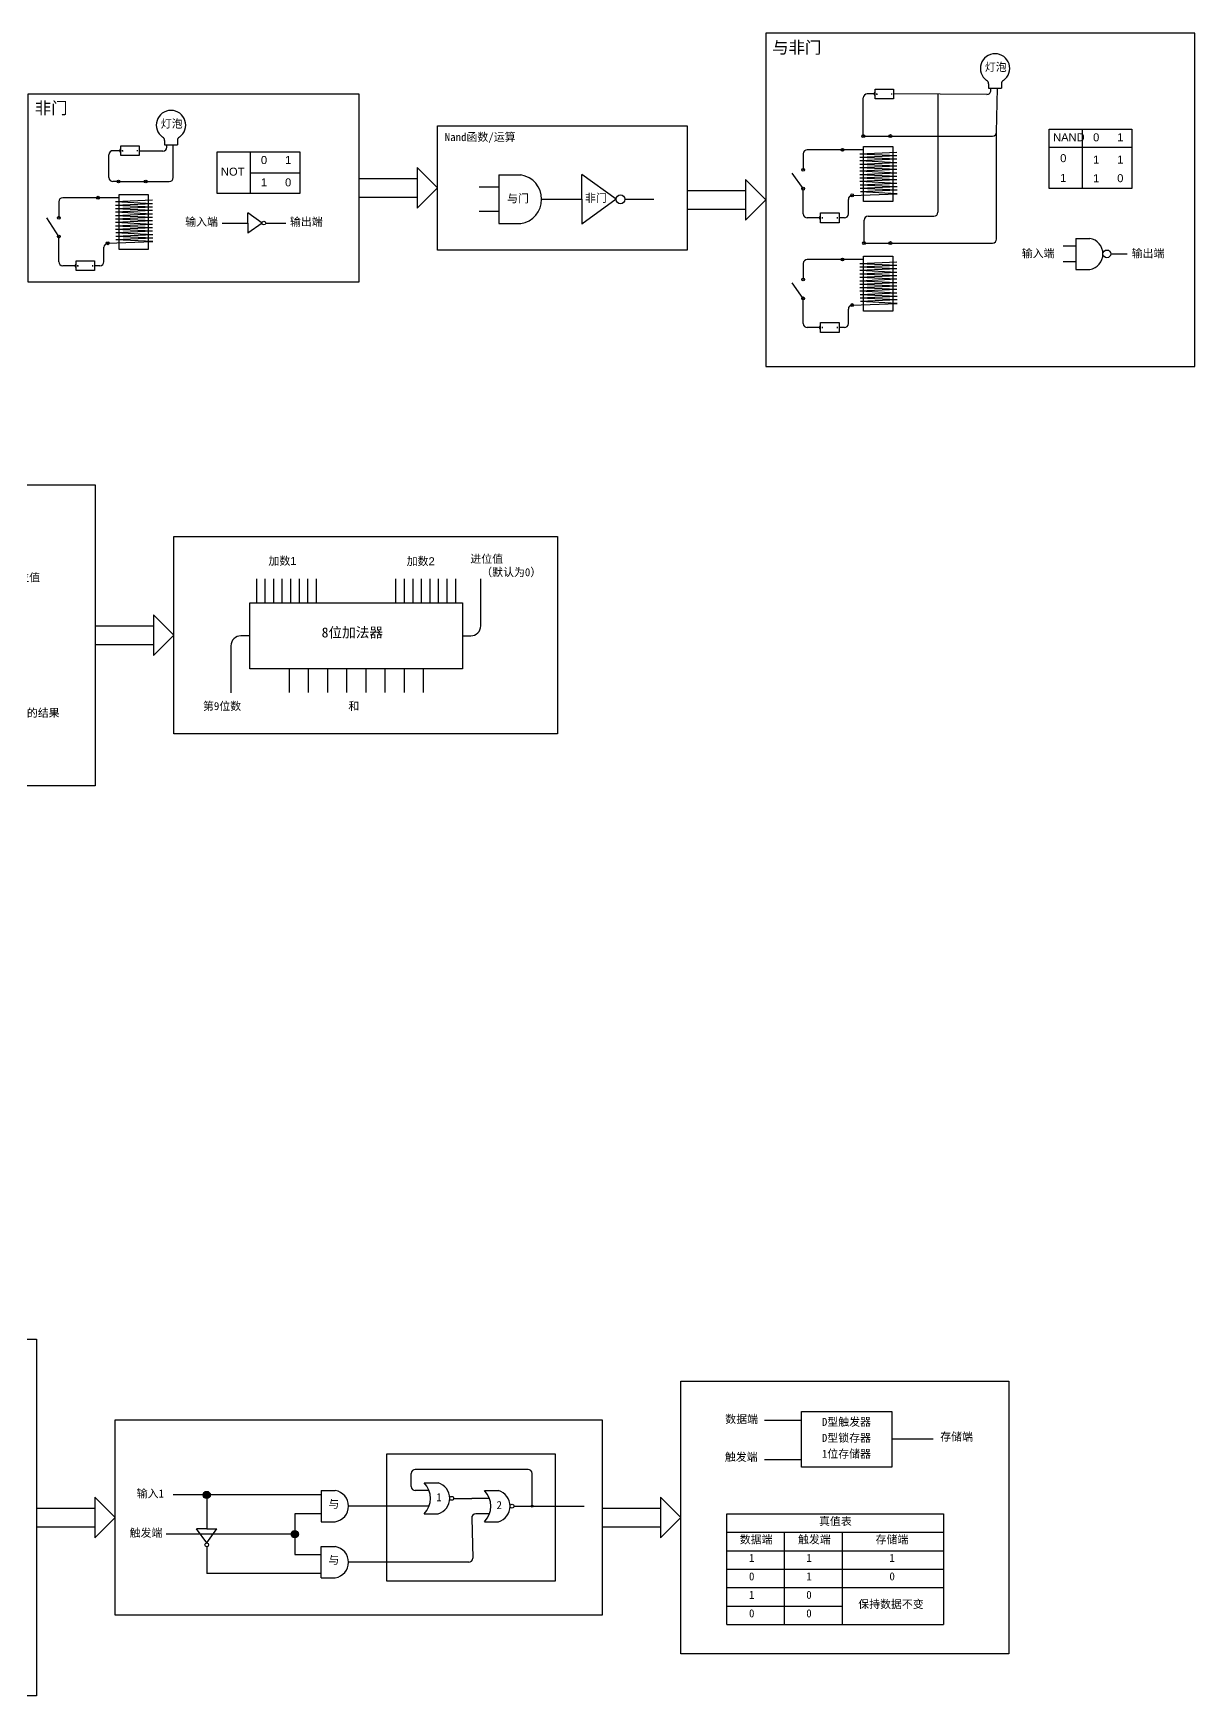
# Model space of a CAD drawing. Header units: inches. Extents: x -6 to 965, y -428 to -142.
# Drawn here: x 189.8 to 247.9, y -243.4 to -160.3 of the extents above; entities that cross this region are included whole.
import ezdxf

# ---------------------------------------------------------------- set-up
doc = ezdxf.new("R2010")
doc.units = ezdxf.units.IN
doc.header["$MEASUREMENT"] = 0
doc.linetypes.add('ACAD_ISO02W100', pattern=[15, 12, -3])
doc.styles.get("Standard").update_dxf_attribs({"font": 'arial.ttf'})

msp = doc.modelspace()

# ---------------------------------------------------------------- hatches: boundary and pattern name
h = msp.add_hatch(color=256)
h.dxf.hatch_style = 1
h.paths.add_polyline_path([(198.318, -233.327), (198.68, -233.327, 1)])
h.paths.add_polyline_path([(198.68, -233.327), (198.499, -233.327), (198.499, -233.508, 0.414214)])
h.paths.add_polyline_path([(198.499, -233.327), (198.318, -233.327, 0.414214), (198.499, -233.508)])
h = msp.add_hatch(color=256)
h.dxf.hatch_style = 1
h.paths.add_polyline_path([(214.768, -233.838, 0.414214), (214.72, -233.885), (214.768, -233.885)])
h.paths.add_polyline_path([(214.768, -233.838), (214.768, -233.885), (214.815, -233.885, 0.414214)])
h.paths.add_polyline_path([(214.815, -233.885), (214.768, -233.885), (214.72, -233.885, 1)])
h = msp.add_hatch(color=256)
h.dxf.hatch_style = 1
h.paths.add_polyline_path([(202.901, -235.105), (202.901, -235.466, 0.414214), (203.082, -235.285, 0.414214)])
h.paths.add_polyline_path([(202.901, -235.105, 0.414214), (202.72, -235.285), (202.901, -235.285)])
h.paths.add_polyline_path([(202.901, -235.285), (202.72, -235.285, 0.414214), (202.901, -235.466)])

# ---------------------------------------------------------------- linework, layer by layer
for p, q in [((237.6, -162.804), (237.6, -163.013)), ((238.239, -162.804), (238.239, -163.013)), ((231.984, -163.31), (232.043, -163.31)), ((232.014, -163.34), (232.014, -163.278)), ((232.764, -163.34), (232.764, -163.278)), ((237.6, -163.013), (238.239, -163.013)), ((242.277, -165.069), (242.277, -168.039)), ((194.159, -166.142), (193.811, -166.142)), ((194.266, -166.144), (194.326, -166.144)), ((194.296, -166.174), (194.296, -166.111)), ((195.046, -166.174), (195.046, -166.111)), ((196.308, -166.164), (195.129, -166.164)), ((196.394, -165.638), (196.394, -165.847)), ((196.394, -165.847), (197.033, -165.847)), ((196.508, -165.964), (196.508, -165.847)), ((196.829, -167.483), (196.829, -165.847)), ((197.033, -165.638), (197.033, -165.847)), ((231.341, -166.099), (228.528, -166.099)), ((231.329, -165.413), (232.687, -165.413)), ((240.633, -165.972), (244.759, -165.972)), ((193.611, -167.483), (193.611, -166.342)), ((200.666, -166.205), (200.666, -168.278)), ((228.328, -166.299), (228.328, -167.097)), ((233.006, -166.226), (231.163, -166.312)), ((233.006, -166.398), (231.163, -166.312)), ((233.006, -166.398), (231.163, -166.484)), ((233.006, -166.57), (231.163, -166.484)), ((233.006, -166.57), (231.163, -166.656)), ((233.006, -166.742), (231.163, -166.656)), ((233.006, -166.742), (231.163, -166.828)), ((233.006, -166.914), (231.163, -166.828)), ((233.006, -166.914), (231.163, -167)), ((233.006, -167.086), (231.163, -167)), ((194.09, -167.683), (193.811, -167.683)), ((195.448, -167.683), (196.629, -167.683)), ((200.666, -167.241), (203.148, -167.241)), ((213.115, -167.354), (213.115, -169.787)), ((213.115, -167.354), (214.212, -167.354)), ((217.264, -168.571), (217.264, -167.334)), ((218.968, -168.571), (217.264, -167.334)), ((228.328, -168.04), (227.782, -167.271)), ((233.006, -167.086), (231.163, -167.173)), ((233.006, -167.259), (231.163, -167.173)), ((233.006, -167.259), (231.163, -167.345)), ((233.006, -167.431), (231.163, -167.345)), ((233.006, -167.431), (231.163, -167.517)), ((233.006, -167.603), (231.163, -167.517)), ((233.006, -167.603), (231.163, -167.689)), ((233.006, -167.775), (231.163, -167.689)), ((233.014, -167.775), (231.171, -167.861)), ((194.116, -168.494), (191.303, -168.494)), ((195.782, -168.62), (193.939, -168.706)), ((213.115, -167.959), (212.117, -167.959)), ((215.245, -168.571), (217.264, -168.571)), ((217.264, -168.571), (217.264, -169.807)), ((218.968, -168.571), (217.264, -169.807)), ((219.414, -168.571), (220.855, -168.571)), ((228.328, -169.299), (228.328, -168.04)), ((230.584, -169.299), (230.584, -168.574)), ((230.777, -168.374), (233.03, -168.291)), ((233.014, -167.947), (231.171, -167.861)), ((233.022, -167.947), (231.179, -168.033)), ((233.022, -168.119), (231.179, -168.033)), ((233.03, -168.118), (231.187, -168.205)), ((233.03, -168.291), (231.187, -168.205)), ((191.103, -170.435), (190.511, -169.491)), ((191.103, -168.694), (191.103, -169.491)), ((195.782, -168.792), (193.939, -168.706)), ((195.782, -168.792), (193.939, -168.878)), ((195.782, -168.964), (193.939, -168.878)), ((195.782, -168.964), (193.939, -169.05)), ((195.782, -169.136), (193.939, -169.05)), ((195.782, -169.136), (193.939, -169.223)), ((195.782, -169.309), (193.939, -169.223)), ((195.782, -169.309), (193.939, -169.395)), ((195.782, -169.481), (193.939, -169.395)), ((195.782, -169.481), (193.939, -169.567)), ((200.563, -169.761), (200.563, -169.251)), ((201.267, -169.761), (200.563, -169.251)), ((213.115, -169.183), (212.117, -169.183)), ((229.284, -169.531), (229.284, -169.469)), ((230.034, -169.531), (230.034, -169.469)), ((195.782, -169.653), (193.939, -169.567)), ((195.782, -169.653), (193.939, -169.739)), ((195.782, -169.825), (193.939, -169.739)), ((195.782, -169.825), (193.939, -169.911)), ((195.782, -169.997), (193.939, -169.911)), ((195.782, -169.997), (193.939, -170.083)), ((195.782, -170.17), (193.939, -170.083)), ((195.79, -170.169), (193.947, -170.255)), ((195.79, -170.341), (193.947, -170.255)), ((199.267, -169.761), (200.563, -169.761)), ((200.563, -169.761), (200.563, -170.272)), ((201.267, -169.761), (200.563, -170.272)), ((201.451, -169.761), (202.46, -169.761)), ((213.115, -169.787), (214.212, -169.787)), ((229.147, -169.499), (228.528, -169.499)), ((229.255, -169.502), (229.314, -169.502)), ((230.384, -169.499), (230.117, -169.499)), ((191.103, -171.694), (191.103, -170.435)), ((193.36, -171.694), (193.36, -170.969)), ((193.552, -170.769), (195.806, -170.685)), ((195.798, -170.341), (193.955, -170.427)), ((195.798, -170.513), (193.955, -170.427)), ((195.806, -170.513), (193.963, -170.599)), ((195.806, -170.685), (193.963, -170.599)), ((231.371, -170.757), (232.687, -170.757)), ((241.957, -170.909), (241.321, -170.909)), ((241.957, -170.524), (241.957, -172.076)), ((241.957, -170.524), (242.657, -170.524)), ((191.922, -171.894), (191.303, -171.894)), ((192.03, -171.896), (192.089, -171.896)), ((192.06, -171.926), (192.06, -171.863)), ((192.81, -171.926), (192.81, -171.863)), ((193.16, -171.894), (192.892, -171.894)), ((228.328, -171.781), (228.328, -172.579)), ((231.341, -171.581), (228.528, -171.581)), ((233.006, -171.708), (231.163, -171.794)), ((233.006, -171.88), (231.163, -171.794)), ((233.006, -171.88), (231.163, -171.966)), ((233.006, -172.052), (231.163, -171.966)), ((241.957, -171.691), (241.321, -171.691)), ((243.702, -171.3), (244.531, -171.3)), ((228.328, -173.522), (227.782, -172.753)), ((233.006, -172.052), (231.163, -172.138)), ((233.006, -172.224), (231.163, -172.138)), ((233.006, -172.224), (231.163, -172.31)), ((233.006, -172.396), (231.163, -172.31)), ((233.006, -172.396), (231.163, -172.482)), ((233.006, -172.569), (231.163, -172.482)), ((233.006, -172.569), (231.163, -172.655)), ((233.006, -172.741), (231.163, -172.655)), ((233.006, -172.741), (231.163, -172.827)), ((241.957, -172.076), (242.657, -172.076)), ((228.328, -174.781), (228.328, -173.522)), ((233.006, -172.913), (231.163, -172.827)), ((233.006, -172.913), (231.163, -172.999)), ((233.006, -173.085), (231.163, -172.999)), ((233.006, -173.085), (231.163, -173.171)), ((233.006, -173.257), (231.163, -173.171)), ((233.014, -173.257), (231.171, -173.343)), ((233.014, -173.429), (231.171, -173.343)), ((233.022, -173.429), (231.179, -173.515)), ((233.022, -173.601), (231.179, -173.515)), ((233.03, -173.601), (231.187, -173.687)), ((230.584, -174.781), (230.584, -174.056)), ((230.777, -173.856), (233.03, -173.773)), ((233.03, -173.773), (231.187, -173.687)), ((229.147, -174.981), (228.528, -174.981)), ((229.255, -174.984), (229.314, -174.984)), ((229.284, -175.013), (229.284, -174.951)), ((230.034, -175.013), (230.034, -174.951)), ((230.384, -174.981), (230.117, -174.981)), ((201, -188.735), (201, -187.546)), ((201.426, -188.735), (201.426, -187.546)), ((201.853, -188.735), (201.853, -187.546)), ((202.279, -188.735), (202.279, -187.546)), ((202.706, -188.735), (202.706, -187.546)), ((203.132, -188.735), (203.132, -187.546)), ((203.558, -188.735), (203.558, -187.546)), ((203.985, -188.735), (203.985, -187.546)), ((207.964, -188.735), (207.964, -187.546)), ((208.39, -188.735), (208.39, -187.546)), ((208.817, -188.735), (208.817, -187.546)), ((209.243, -188.735), (209.243, -187.546)), ((209.67, -188.735), (209.67, -187.546)), ((210.096, -188.735), (210.096, -187.546)), ((210.522, -188.735), (210.522, -187.546)), ((210.949, -188.735), (210.949, -187.546)), ((212.201, -189.887), (212.201, -187.532)), ((199.711, -190.887), (199.711, -193.242)), ((200.663, -190.387), (200.211, -190.387)), ((211.286, -190.387), (211.701, -190.387)), ((202.622, -192.039), (202.622, -193.227)), ((203.581, -192.039), (203.581, -193.227)), ((204.539, -192.039), (204.539, -193.227)), ((205.497, -192.039), (205.497, -193.227)), ((206.455, -192.039), (206.455, -193.227)), ((207.414, -192.039), (207.414, -193.227)), ((208.372, -192.039), (208.372, -193.227)), ((209.33, -192.039), (209.33, -193.227)), ((228.242, -229.605), (226.394, -229.605)), ((234.827, -230.543), (232.754, -230.543)), ((228.242, -231.568), (226.394, -231.568)), ((208.731, -232.904), (208.731, -232.25)), ((214.568, -232.05), (208.931, -232.05)), ((214.768, -233.885), (214.768, -232.25)), ((204.231, -233.327), (196.822, -233.327)), ((204.231, -233.109), (204.231, -234.661)), ((204.231, -233.109), (204.931, -233.109)), ((209.617, -233.104), (208.931, -233.104)), ((209.368, -232.718), (210.068, -232.718)), ((212.386, -233.109), (213.086, -233.109)), ((204.231, -234.276), (202.901, -234.276)), ((202.901, -234.276), (202.901, -236.295)), ((209.617, -233.885), (205.591, -233.885)), ((209.368, -234.271), (210.068, -234.271)), ((210.846, -233.494), (211.749, -233.494)), ((212.636, -233.494), (211.749, -233.494)), ((212.636, -234.276), (211.949, -234.276)), ((213.864, -233.885), (217.37, -233.885)), ((224.505, -239.802), (224.505, -234.268)), ((224.505, -234.268), (235.343, -234.268)), ((235.343, -234.268), (235.343, -239.802)), ((204.231, -234.661), (204.931, -234.661)), ((211.749, -234.476), (211.799, -236.485)), ((212.386, -234.661), (213.086, -234.661)), ((202.901, -235.285), (196.473, -235.285)), ((204.231, -237.462), (204.231, -235.909)), ((204.231, -235.909), (204.931, -235.909)), ((227.369, -235.191), (227.369, -239.802)), ((230.271, -235.191), (230.271, -239.802)), ((202.901, -236.295), (204.231, -236.295)), ((211.599, -236.685), (205.591, -236.685)), ((224.505, -236.113), (235.343, -236.113)), ((204.231, -237.244), (198.499, -237.244)), ((204.231, -237.462), (204.931, -237.462)), ((224.505, -237.035), (235.343, -237.035)), ((224.505, -237.957), (235.343, -237.957)), ((224.505, -238.879), (230.271, -238.879)), ((224.505, -239.802), (235.343, -239.802))]:
    msp.add_line(p, q)
at = {"color": 85, "true_color": 0x58ba48}
for p, q in [((231.329, -165.413), (231.329, -163.508)), ((231.877, -163.308), (231.529, -163.308)), ((237.513, -163.329), (232.847, -163.308)), ((237.714, -163.129), (237.714, -163.013)), ((237.993, -165.213), (238.035, -163.013)), ((232.687, -165.413), (237.793, -165.413)), ((210.035, -168.004), (209.019, -166.988)), ((209.019, -166.988), (209.019, -169.021)), ((194.09, -167.683), (195.448, -167.683)), ((206.107, -167.539), (209.019, -167.539)), ((226.452, -168.597), (225.435, -167.58)), ((225.435, -167.58), (225.435, -169.613)), ((206.107, -168.47), (209.019, -168.47)), ((210.035, -168.004), (209.019, -169.021)), ((222.523, -168.132), (225.435, -168.132)), ((226.452, -168.597), (225.435, -169.613)), ((222.523, -169.062), (225.435, -169.062)), ((196.852, -190.357), (195.835, -189.34)), ((195.835, -189.34), (195.835, -191.373)), ((192.924, -189.892), (195.835, -189.892)), ((192.924, -190.822), (195.835, -190.822)), ((196.852, -190.357), (195.835, -191.373)), ((193.923, -234.448), (192.906, -233.431)), ((192.906, -233.431), (192.906, -235.465)), ((198.499, -233.327), (198.499, -235.022)), ((222.201, -234.448), (221.184, -233.431)), ((221.184, -233.431), (221.184, -235.465)), ((189.994, -233.983), (192.906, -233.983)), ((218.273, -233.983), (221.184, -233.983)), ((189.994, -234.913), (192.906, -234.913)), ((193.923, -234.448), (192.906, -235.465)), ((198.499, -235.022), (197.989, -235.022)), ((198.499, -235.726), (197.989, -235.022)), ((198.499, -235.022), (199.01, -235.022)), ((198.499, -235.726), (199.01, -235.022)), ((218.273, -234.913), (221.184, -234.913)), ((222.201, -234.448), (221.184, -235.465)), ((198.499, -235.91), (198.499, -237.244))]:
    msp.add_line(p, q, dxfattribs=at)
at = {"color": 1}
for p, q in [((235.062, -163.319), (235.062, -169.216)), ((237.993, -170.557), (237.993, -165.213)), ((231.571, -169.416), (234.862, -169.416)), ((231.371, -170.757), (231.371, -169.616)), ((232.687, -170.757), (237.793, -170.757))]:
    msp.add_line(p, q, dxfattribs=at)
at = {"color": 7}
msp.add_line((224.505, -235.191), (235.343, -235.191), dxfattribs=at)
for points in [[(226.452, -176.921), (247.907, -176.921), (247.907, -160.273), (226.452, -160.273)], [(189.578, -163.298), (206.107, -163.298), (206.107, -172.711), (189.578, -172.711)], [(231.927, -163.359), (231.927, -163.257), (231.877, -163.257), (231.877, -163.359)], [(231.927, -163.552), (231.927, -163.064), (232.847, -163.064), (232.847, -163.552)], [(210.035, -164.895), (222.523, -164.895), (222.523, -171.113), (210.035, -171.113)], [(240.633, -165.069), (244.759, -165.069), (244.759, -168.039), (240.633, -168.039)], [(194.21, -166.193), (194.21, -166.09), (194.159, -166.09), (194.159, -166.193)], [(194.21, -166.386), (194.21, -165.898), (195.129, -165.898), (195.129, -166.386)], [(231.341, -165.932), (232.804, -165.932), (232.804, -168.679), (231.341, -168.679)], [(199.022, -166.205), (203.148, -166.205), (203.148, -168.278), (199.022, -168.278)], [(194.116, -168.326), (195.579, -168.326), (195.579, -171.073), (194.116, -171.073)], [(229.198, -169.55), (229.198, -169.448), (229.147, -169.448), (229.147, -169.55)], [(229.198, -169.743), (229.198, -169.255), (230.117, -169.255), (230.117, -169.743)], [(191.973, -171.945), (191.973, -171.842), (191.922, -171.842), (191.922, -171.945)], [(191.973, -172.138), (191.973, -171.65), (192.892, -171.65), (192.892, -172.138)], [(231.341, -171.414), (232.804, -171.414), (232.804, -174.161), (231.341, -174.161)], [(229.198, -175.033), (229.198, -174.93), (229.147, -174.93), (229.147, -175.033)], [(229.198, -175.225), (229.198, -174.737), (230.117, -174.737), (230.117, -175.225)], [(148.854, -182.835), (192.924, -182.835), (192.924, -197.878), (148.854, -197.878)], [(196.852, -185.429), (216.033, -185.429), (216.033, -195.284), (196.852, -195.284)], [(200.663, -188.735), (211.286, -188.735), (211.286, -192.039), (200.663, -192.039)], [(153.744, -225.536), (189.994, -225.536), (189.994, -243.36), (153.744, -243.36)], [(222.201, -227.631), (238.613, -227.631), (238.613, -241.265), (222.201, -241.265)], [(228.242, -229.157), (232.754, -229.157), (232.754, -231.929), (228.242, -231.929)], [(193.923, -229.571), (218.273, -229.571), (218.273, -239.325), (193.923, -239.325)]]:
    msp.add_lwpolyline(points, close=True)
at = {"color": 7, "linetype": 'ACAD_ISO02W100', "true_color": 0xffffff}
msp.add_lwpolyline([(207.507, -231.273), (215.932, -231.273), (215.932, -237.626), (207.507, -237.626)], close=True, dxfattribs=at)
for centre, radius in [((231.329, -165.413), 0.0719), ((232.687, -165.413), 0.0719), ((230.284, -166.099), 0.0719), ((228.328, -167.097), 0.0719), ((193.059, -168.494), 0.0719), ((219.191, -168.571), 0.223), ((228.328, -168.04), 0.0719), ((230.777, -168.374), 0.0719), ((191.103, -169.491), 0.0719), ((201.359, -169.761), 0.0921), ((191.103, -170.435), 0.0719), ((193.552, -170.769), 0.0719), ((231.371, -170.757), 0.0719), ((232.687, -170.757), 0.0719), ((243.51, -171.3), 0.193), ((230.284, -171.581), 0.0719), ((228.328, -172.579), 0.0719), ((228.328, -173.522), 0.0719), ((230.777, -173.856), 0.0719), ((198.499, -233.327), 0.181), ((210.748, -233.494), 0.0986), ((213.766, -233.885), 0.0986), ((214.768, -233.885), 0.0475), ((202.901, -235.285), 0.181)]:
    msp.add_circle(centre, radius)
at = {"color": 85, "true_color": 0x58ba48}
for centre, radius in [((194.09, -167.683), 0.0719), ((195.448, -167.683), 0.0719), ((198.499, -235.818), 0.0921)]:
    msp.add_circle(centre, radius, dxfattribs=at)
for centre, radius, start, end in [((237.919, -162.029), 0.734, 305.16636, 234.83364), ((237.4, -162.804), 0.2, 0, 61.01255), ((238.439, -162.804), 0.2, 118.98745, 180), ((196.714, -164.863), 0.734, 305.16636, 234.83364), ((193.811, -166.342), 0.2, 90, 180), ((196.194, -165.638), 0.2, 0, 61.01255), ((196.308, -165.964), 0.2, 270, 0), ((197.233, -165.638), 0.2, 118.98745, 180), ((228.528, -166.299), 0.2, 90, 180), ((193.811, -167.483), 0.2, 180, 270), ((196.629, -167.483), 0.2, 270, 0), ((214.013, -168.571), 1.233, 279.28616, 80.71384), ((191.303, -168.694), 0.2, 90, 180), ((230.784, -168.574), 0.2, 92.12482, 180), ((228.528, -169.299), 0.2, 180, 270), ((230.384, -169.299), 0.2, 270, 0), ((193.56, -170.969), 0.2, 92.12482, 180), ((242.53, -171.3), 0.787, 279.28616, 80.71384), ((191.303, -171.694), 0.2, 180, 270), ((193.16, -171.694), 0.2, 270, 0), ((228.528, -171.781), 0.2, 90, 180), ((230.784, -174.056), 0.2, 92.12482, 180), ((228.528, -174.781), 0.2, 180, 270), ((230.384, -174.781), 0.2, 270, 0), ((211.701, -189.887), 0.5, 270, 0), ((200.211, -190.887), 0.5, 90, 180), ((208.931, -232.25), 0.2, 90, 180), ((214.568, -232.25), 0.2, 0, 90), ((204.804, -233.885), 0.787, 279.28616, 80.71384), ((208.931, -232.904), 0.2, 180, 270), ((208.591, -233.494), 1.098, 315.0048, 44.9952), ((209.84, -233.494), 0.809, 286.35541, 73.64459), ((211.61, -233.885), 1.098, 315.0048, 44.9952), ((212.858, -233.885), 0.809, 286.35541, 73.64459), ((211.949, -234.476), 0.2, 90, 180), ((204.804, -236.685), 0.787, 279.28616, 80.71384), ((211.599, -236.485), 0.2, 270, 0)]:
    msp.add_arc(centre, radius, start, end)
for centre, start, end in [((231.529, -163.508), 90, 180), ((237.514, -163.129), 269.75921, 0), ((237.793, -165.213), 270, 0)]:
    msp.add_arc(centre, 0.2, start, end, dxfattribs=at)
at = {"color": 1}
for centre, start, end in [((231.571, -169.616), 90, 180), ((234.862, -169.216), 270, 0), ((237.793, -170.557), 270, 0)]:
    msp.add_arc(centre, 0.2, start, end, dxfattribs=at)

# ---------------------------------------------------------------- texts
at = {"attachment_point": 1}
for s, width, gutter_width, heights, insert, char_height in [('{\\fSimSun|b0|i0|c134|p2;与非门}', 8.21967, 0, [0.768], (226.776, -160.685), 0.6), ('{\\fSimSun|b0|i0|c134|p2;灯泡}', 1.70212, 1, [0], (237.41, -161.76), 0.4), ('{\\fSimSun|b0|i0|c134|p2;非门}', 8.21967, 0, [0.768], (189.903, -163.71), 0.6), ('{\\fSimSun|b0|i0|c134|p2;灯泡}', 1.70212, 1, [0], (196.205, -164.594), 0.4), ('{\\fSimSun|b0|i0|c134|p2;Nand函数/运算}', 4.58798, 1, [0], (210.401, -165.26), 0.4), ('NAND', 3.93156, 1, [0], (240.82, -165.273), 0.4), ('0', 3.93156, 1, [0], (242.822, -165.273), 0.4), ('1', 3.93156, 1, [0], (244.028, -165.273), 0.4), ('NOT', 3.93156, 1, [0], (199.209, -166.99), 0.4), ('0', 3.93156, 1, [0], (201.21, -166.409), 0.4), ('1', 3.93156, 1, [0], (202.417, -166.409), 0.4), ('0', 3.93156, 1, [0], (241.176, -166.315), 0.4), ('1', 3.93156, 1, [0], (242.822, -166.389), 0.4), ('1', 3.93156, 1, [0], (244.028, -166.389), 0.4), ('1', 3.93156, 1, [0], (201.21, -167.525), 0.4), ('0', 3.93156, 1, [0], (202.417, -167.525), 0.4), ('1', 3.93156, 1, [0], (241.176, -167.302), 0.4), ('1', 3.93156, 1, [0], (242.822, -167.316), 0.4), ('0', 3.93156, 1, [0], (244.028, -167.316), 0.4), ('{\\fSimSun|b0|i0|c134|p2;与门}', 1.70212, 1, [0], (213.519, -168.329), 0.4), ('{\\fSimSun|b0|i0|c134|p2;非门}', 1.70212, 1, [0], (217.413, -168.306), 0.4), ('{\\fSimSun|b0|i0|c134|p2;输入端}', 3.93156, 1, [0], (197.424, -169.496), 0.4), ('{\\fSimSun|b0|i0|c134|p2;输出端}', 3.93156, 1, [0], (202.662, -169.496), 0.4), ('{\\fSimSun|b0|i0|c134|p2;输入端}', 3.93156, 1, [0], (239.256, -171.073), 0.4), ('{\\fSimSun|b0|i0|c134|p2;输出端}', 3.93156, 1, [0], (244.752, -171.073), 0.4), ('{\\fSimSun|b0|i0|c134|p2;1}', 3.93156, 1, [0], (209.974, -233.239), 0.4), ('{\\fSimSun|b0|i0|c134|p2;2}', 3.93156, 1, [0], (212.992, -233.63), 0.4), ('{\\fSimSun|b0|i0|c134|p2;1}', 3.83733, 1, [0], (228.48, -236.272), 0.4), ('{\\fSimSun|b0|i0|c134|p2;1}', 3.83733, 1, [0], (228.48, -237.194), 0.4), ('{\\fSimSun|b0|i0|c134|p2;1}', 3.83733, 1, [0], (225.616, -238.117), 0.4), ('{\\fSimSun|b0|i0|c134|p2;0}', 3.83733, 1, [0], (228.48, -238.117), 0.4), ('{\\fSimSun|b0|i0|c134|p2;0}', 3.83733, 1, [0], (225.616, -239.039), 0.4), ('{\\fSimSun|b0|i0|c134|p2;0}', 3.83733, 1, [0], (228.48, -239.039), 0.4), ('{\\fSimSun|b0|i0|c134|p2;保持数据不变}', 6.39635, 1, [0], (231.08, -238.584), 0.4)]:
    msp.add_mtext_dynamic_manual_height_columns(s, width=width, gutter_width=gutter_width, heights=heights, dxfattribs=dict(at, insert=insert, char_height=char_height))
at = {"color": 85, "true_color": 0x58ba48, "attachment_point": 1}
for s, width, insert, char_height in [('{\\fSimSun|b0|i0|c134|p2;加数}1', 2.6324, (201.588, -186.444), 0.4), ('{\\fSimSun|b0|i0|c134|p2;加数}2', 2.29925, (208.5, -186.461), 0.4), ('{\\fSimSun|b0|i0|c134|p2;进位值\\P  （默认为0）}', 8.00581, (211.682, -186.343), 0.4), ('{\\fSimSun|b0|i0|c134|p2;进位值}', 3.83733, (188.528, -187.275), 0.4), ('{\\fSimSun|b0|i0|c134|p2;8位加法器}', 4.25108, (204.247, -189.969), 0.5), ('{\\fSimSun|b0|i0|c134|p2;第9位数}', 3.54535, (198.312, -193.7), 0.4), ('{\\fSimSun|b0|i0|c134|p2;和}', 1.78101, (205.584, -193.7), 0.4), ('{\\fSimSun|b0|i0|c134|p2;D型触发器}', 3.83733, (229.261, -229.473), 0.4), ('{\\fSimSun|b0|i0|c134|p2;D型锁存器}', 3.83733, (229.261, -230.271), 0.4), ('{\\fSimSun|b0|i0|c134|p2;1位存储器}', 3.83733, (229.261, -231.069), 0.4)]:
    msp.add_mtext_dynamic_manual_height_columns(s, width=width, gutter_width=1, heights=[0], dxfattribs=dict(at, insert=insert, char_height=char_height))
at = {"color": 240, "true_color": 0xed1f24, "insert": (187.87, -194.041), "char_height": 0.4, "attachment_point": 1}
msp.add_mtext_dynamic_manual_height_columns('{\\fSimSun|b0|i0|c134|p2;每一位的结果}', width=3.42762, gutter_width=1, heights=[0], dxfattribs=at)
at = {"color": 7, "true_color": 0xffffff, "char_height": 0.4, "attachment_point": 1}
for s, insert in [('{\\fSimSun|b0|i0|c134|p2;数据端}', (224.429, -229.335)), ('{\\fSimSun|b0|i0|c134|p2;存储端}', (235.178, -230.214)), ('{\\fSimSun|b0|i0|c134|p2;触发端}', (224.409, -231.226)), ('{\\fSimSun|b0|i0|c134|p2;输入1}', (194.996, -233.054)), ('{\\fSimSun|b0|i0|c134|p2;与}', (204.58, -233.578)), ('{\\fSimSun|b0|i0|c134|p2;触发端}', (194.647, -235.02)), ('{\\fSimSun|b0|i0|c134|p2;与}', (204.58, -236.378)), ('{\\fSimSun|b0|i0|c134|p2;1}', (225.616, -236.272)), ('{\\fSimSun|b0|i0|c134|p2;1}', (232.638, -236.272)), ('{\\fSimSun|b0|i0|c134|p2;0}', (225.616, -237.194)), ('{\\fSimSun|b0|i0|c134|p2;0}', (232.638, -237.194))]:
    msp.add_mtext_dynamic_manual_height_columns(s, width=3.83733, gutter_width=1, heights=[0], dxfattribs=dict(at, insert=insert))
at = {"color": 7, "char_height": 0.4, "attachment_point": 1}
for s, insert in [('{\\fSimSun|b0|i0|c134|p2; 真值表}', (228.848, -234.439)), ('{\\fSimSun|b0|i0|c134|p2;数据\\C256;\\c16777215;端}', (225.156, -235.35)), ('{\\fSimSun|b0|i0|c134|p2;触发\\C256;\\c16777215;端}', (228.069, -235.35)), ('{\\fSimSun|b0|i0|c134|p2;存储\\C256;\\c16777215;端}', (231.946, -235.35))]:
    msp.add_mtext_dynamic_manual_height_columns(s, width=3.83733, gutter_width=1, heights=[0], dxfattribs=dict(at, insert=insert))

doc.saveas('drawing.dxf')
